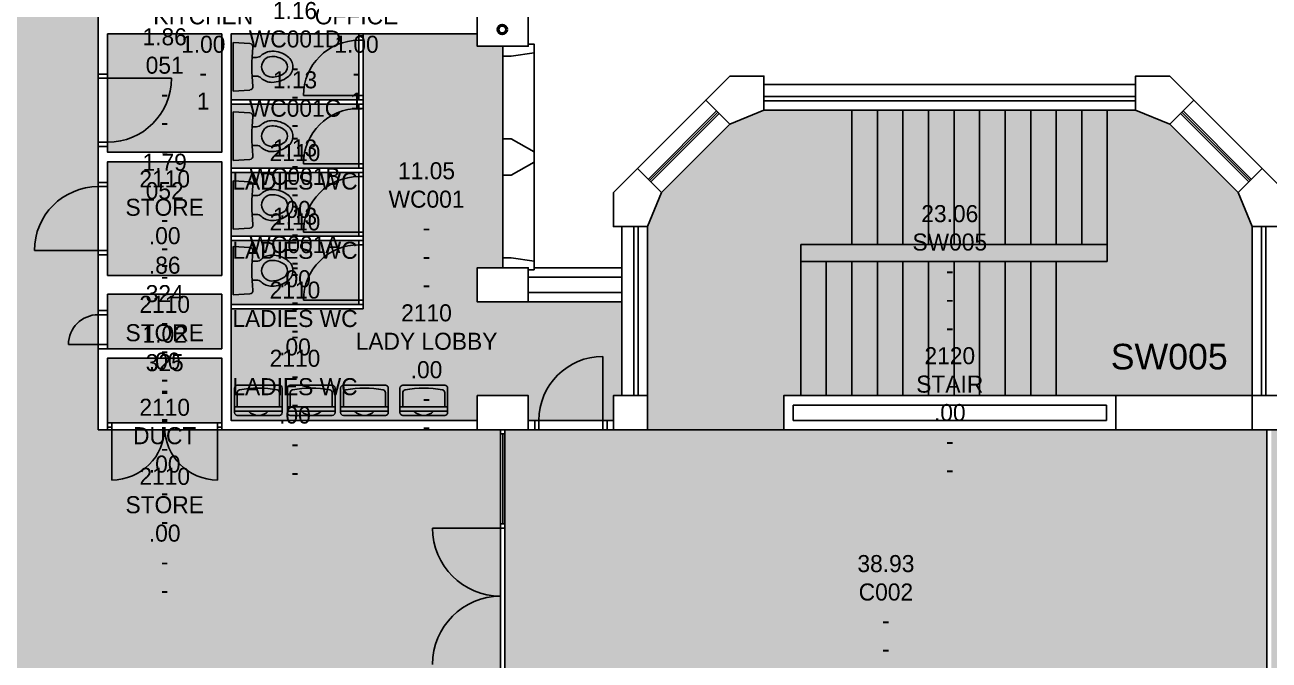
# Model space of a CAD drawing. Header units: millimetres. Extents: x -48614 to 110435, y -11020 to 74943.
# Drawn here: x -41140 to -26528, y 38378 to 45831 of the extents above; entities that cross this region are included whole.
import ezdxf

# ---------------------------------------------------------------- set-up
doc = ezdxf.new("R2010")
doc.units = ezdxf.units.MM
for name, color, linetype in [('BRICK_WALLS_P4', 1, 'Continuous'), ('COLUMNS_P5', 5, 'Continuous'), ('DR', 8, 'Continuous'), ('GROS$', 1, 'Continuous'), ('HL-TMP', 7, 'Continuous'), ('LIFTS AND STAIRS', 8, 'Continuous'), ('RM', 4, 'Continuous'), ('RM$', 5, 'Continuous'), ('RM$TXT', 5, 'Continuous'), ('SANITARY', 4, 'Continuous'), ('TEXT', 2, 'Continuous'), ('WA', 6, 'Continuous'), ('WA_EXT', 7, 'Continuous'), ('WN', 4, 'Continuous')]:
    doc.layers.add(name, color=color, linetype=linetype)
doc.styles.add('arial', font='arial.ttf')

msp = doc.modelspace()

# ---------------------------------------------------------------- hatches: boundary and pattern name
at = {"layer": 'HL-TMP', "true_color": 0x666666}
h = msp.add_hatch(color=251, dxfattribs=at)
h.paths.add_polyline_path([(-42888, 12736), (-47228, 12736), (-47228, 12581), (-47428, 12581), (-47428, 9981), (-42888, 9981)], flags=0)
h.paths.add_polyline_path([(-42888, 9266), (-42888, 9871), (-47228, 9871), (-47228, 9581), (-47428, 9581), (-47428, 6981), (-47228, 6981), (-47228, 6831), (-42888, 6831)], flags=0)
h.paths.add_polyline_path([(-5258, 3071), (-8418, 3071), (-8418, -2874), (-5258, -2874)], flags=0)
h.paths.add_polyline_path([(6362, 3071), (3202, 3071), (3202, -2859), (6362, -2859)], flags=0)
h.paths.add_polyline_path([(31772, 9581), (31747, 9581), (30172, 9581), (24672, 9581), (24672, 7598), (24838, 7198), (25639, 6397), (26039, 6231), (30405, 6231), (30805, 6397), (31607, 7198), (31772, 7598)], flags=0)
h.paths.add_polyline_path([(31772, 43464), (31607, 43864), (30805, 44665), (30405, 44831), (26039, 44831), (25639, 44665), (24838, 43864), (24672, 43464), (24672, 41481), (26272, 41481), (31772, 41481)], flags=0)
h.paths.add_polyline_path([(-26728, 43464), (-26893, 43864), (-27695, 44665), (-28095, 44831), (-32461, 44831), (-32861, 44665), (-33662, 43864), (-33828, 43464), (-33828, 41081), (-32228, 41081), (-32228, 41481), (-26728, 41481)], flags=0)
h.paths.add_polyline_path([(-26728, 9581), (-33828, 9581), (-33828, 7598), (-33662, 7198), (-32861, 6397), (-32461, 6231), (-28095, 6231), (-27695, 6397), (-26893, 7198), (-26728, 7598)], flags=0)
h.paths.add_polyline_path([(79131, 39384), (73720, 42522), (73018, 41311), (72967, 41224), (74182, 40520), (74682, 40230), (74682, 36332), (72967, 35337), (73720, 34040), (79131, 37177), (79774, 38281)], flags=0)
h.paths.add_polyline_path([(-3017, 35830), (-7028, 35146), (-7028, 32215), (-2628, 31465), (-2628, 32864), (-5578, 33367), (-5578, 33995), (-2785, 34471)], flags=0)
h.paths.add_polyline_path([(4972, 35146), (572, 35896), (572, 34498), (3522, 33995), (3522, 33367), (730, 32891), (962, 31532), (4972, 32215)], flags=0)
h.paths.add_polyline_path([(-21428, 30826), (-17703, 30826), (-17703, 30736), (-17675, 30736), (-17675, 27736), (-14934, 27736), (-14928, 27736), (-14928, 27581), (-14673, 27581), (-14673, 24981), (-14928, 24981), (-14928, 24581), (-14673, 24581), (-14673, 21981), (-14928, 21981), (-14928, 21581), (-14673, 21581), (-14673, 18981), (-14928, 18981), (-14928, 18581), (-14673, 18581), (-14673, 15981), (-14928, 15981), (-14928, 15581), (-14673, 15581), (-14673, 12981), (-14928, 12981), (-14928, 12803), (-19273, 12803), (-19273, 12826), (-21428, 12826)], flags=0)
h.paths.add_polyline_path([(12562, 46981), (12172, 46981), (12172, 47581), (12562, 47581), (12562, 49351), (8647, 49351), (8647, 41191), (12272, 41191), (12272, 41681), (12562, 41681)], flags=0)
h.paths.add_polyline_path([(322, 3071), (-2378, 3071), (-2378, 841), (-2378, -1759), (-2378, -3054), (322, -3054), (322, -359)], flags=0)
h.paths.add_polyline_path([(18437, 53689), (18437, 54756), (18437, 55796), (18322, 55796), (17237, 55796), (17237, 51839), (18437, 51839)], flags=0)
h.paths.add_polyline_path([(35012, 45726), (33772, 45726), (33772, 45581), (33473, 45581), (33473, 42981), (33772, 42981), (33772, 42581), (33527, 42581), (33527, 41481), (33772, 41481), (33772, 41191), (36562, 41191), (36562, 43301), (35012, 43301)], flags=0)
h.paths.add_polyline_path([(-35553, 41081), (-38828, 41081), (-40278, 41081), (-40278, 42031), (-40278, 43133), (-40278, 44404), (-40278, 47416), (-40278, 50416), (-40278, 53416), (-40278, 54836), (-40228, 54836), (-40228, 59416), (-40228, 63266), (-40228, 65226), (-42828, 65226), (-42828, 64931), (-42828, 62416), (-42828, 54836), (-42778, 54836), (-42778, 41451), (-42778, 41226), (-47428, 41226), (-47428, 39981), (-47228, 39981), (-47228, 36981), (-35553, 36981)], flags=0)
h.paths.add_polyline_path([(-26553, 41081), (-26728, 41081), (-32228, 41081), (-33828, 41081), (-34228, 41081), (-35503, 41081), (-35503, 36981), (-35228, 36981), (-35228, 36631), (-34228, 36631), (-34228, 36981), (-33828, 36981), (-33828, 36691), (-30578, 36691), (-30578, 36981), (-29978, 36981), (-29978, 36691), (-29366, 36691), (-26728, 36691), (-26728, 36981), (-26553, 36981)], flags=0)
h.paths.add_polyline_path([(24447, 41081), (24272, 41081), (23172, 41081), (18437, 41081), (18437, 41081), (17237, 41081), (10222, 41081), (1917, 41081), (-3973, 41081), (-6973, 41081), (-14728, 41081), (-14728, 46981), (-14828, 46981), (-14828, 47581), (-14728, 47581), (-14728, 52981), (-14828, 52981), (-14828, 53581), (-14728, 53581), (-14728, 57581), (-23328, 57581), (-23328, 56196), (-24428, 56196), (-24828, 56196), (-24828, 41081), (-25228, 41081), (-26328, 41081), (-26503, 41081), (-26503, 36981), (-24628, 36981), (-24628, 36883), (-16857, 36883), (-16857, 30826), (-16403, 30826), (-16403, 30736), (-17585, 30736), (-17585, 27916), (-17585, 27826), (-14928, 27826), (-14928, 27981), (-14328, 27981), (-14328, 30581), (-14928, 30581), (-14928, 30981), (-14328, 30981), (-14328, 33581), (-14928, 33581), (-14928, 33981), (-14328, 33981), (-14328, 36581), (-14928, 36581), (-14928, 36981), (-14728, 36981), (-14728, 37181), (-14328, 37181), (-14328, 36581), (-11728, 36581), (-11728, 37181), (-11328, 37181), (-11328, 36581), (-8728, 36581), (-8728, 37181), (-8328, 37181), (-8328, 36931), (-8150, 36931), (-8000, 36696), (-6057, 36696), (-5907, 36931), (-5728, 36931), (-5728, 37181), (-5328, 37181), (-5328, 36931), (-5150, 36931), (-5000, 36696), (-3057, 36696), (-2907, 36931), (-2728, 36931), (-2728, 37181), (-2328, 37181), (272, 37181), (672, 37181), (672, 36931), (852, 36931), (1002, 36696), (2945, 36696), (3095, 36931), (3272, 36931), (3272, 37181), (3672, 37181), (3672, 36931), (3852, 36931), (4002, 36696), (5945, 36696), (6095, 36931), (6272, 36931), (6272, 37181), (12272, 37181), (12672, 37181), (12672, 36981), (12872, 36981), (12872, 33836), (15532, 33836), (16377, 33836), (16377, 36981), (24447, 36981)], flags=0)
h.paths.add_polyline_path([(18437, 51557), (18437, 51749), (17237, 51749), (17237, 51731), (16637, 51731), (16637, 48231), (17237, 48231), (17237, 43683), (17237, 43683), (17237, 41081), (18437, 41081), (18437, 41680), (18437, 47456)], flags=0)
h.paths.add_polyline_path([(45417, 39581), (45172, 39581), (45172, 39726), (40672, 39726), (40672, 41081), (38172, 41081), (38062, 41081), (33772, 41081), (33172, 41081), (31772, 41081), (30172, 41081), (26272, 41081), (24497, 41081), (24497, 36981), (24672, 36981), (24672, 36691), (27922, 36691), (27922, 36981), (28522, 36981), (28522, 36691), (30734, 36691), (31772, 36691), (31772, 36981), (32172, 36981), (32172, 36836), (33172, 36836), (33172, 36981), (38172, 36981), (43472, 36981), (45172, 36981), (45172, 37431), (45417, 37431)], flags=0)
h.paths.add_polyline_path([(40672, 62416), (40672, 65226), (40225, 65226), (38172, 65226), (38172, 63616), (38172, 60616), (38172, 57616), (38172, 54616), (38172, 45254), (38172, 43983), (38172, 42481), (38172, 41191), (40672, 41191), (40672, 41416), (40672, 44416), (40672, 47416), (40672, 50416), (40672, 56416), (40672, 59416)], flags=0)
h.paths.add_polyline_path([(57087, 42327), (57087, 42377), (55725, 42377), (55725, 42327), (55725, 40877), (57087, 40877)], flags=0)
h.paths.add_polyline_path([(57087, 35685), (55725, 35685), (55725, 35635), (55725, 34185), (57087, 34185)], flags=0)
h.paths.add_polyline_path([(40672, 11416), (40672, 29416), (40672, 32446), (40672, 36871), (38172, 36871), (38172, 36346), (38172, 33646), (38172, 27616), (38172, 21616), (38172, 18616), (38172, 15616), (38172, 12581), (32172, 12581), (32037, 12581), (32037, 12509), (32037, 10061), (32037, 9981), (32172, 9981), (38172, 9981), (38172, 6188), (38172, 836), (38997, 836), (40672, 836)], flags=0)
h.paths.add_polyline_path([(22772, 9931), (21852, 9931), (21852, 9561), (21672, 9561), (21672, 9381), (21492, 9381), (21492, 8561), (22772, 8561)], flags=0)
h.paths.add_polyline_path([(17102, 4031), (16122, 4031), (16122, 3196), (17102, 3196)], flags=0)
h.paths.add_polyline_path([(-26553, 12581), (-26728, 12581), (-26728, 12581), (-26728, 12581), (-28493, 12581), (-29110, 13198), (-30245, 13198), (-30245, 13198), (-31445, 13198), (-32063, 12581), (-32836, 12581), (-33698, 12581), (-35503, 12581), (-35503, 9981), (-35178, 9981), (-35178, 9981), (-33828, 9981), (-26553, 9981)], flags=0)
h.paths.add_polyline_path([(-34048, 15698), (-35228, 15698), (-35228, 15581), (-35303, 15581), (-35303, 14166), (-35303, 12981), (-34048, 12981)], flags=0)
h.paths.add_polyline_path([(-40168, 29107), (-40168, 31306), (-42798, 31306), (-42798, 28747), (-42798, 25881), (-42798, 23396), (-42798, 21710), (-42798, 18889), (-42288, 18889), (-42288, 16231), (-42288, 12794), (-40168, 12794), (-40168, 12826), (-40168, 15891), (-38714, 15891), (-38714, 16791), (-38935, 16791), (-40168, 16791), (-40168, 20788)], flags=0)
h.paths.add_polyline_path([(4694, -4072), (3582, -4072), (3582, -5174), (4693, -5174)], flags=0)
h.paths.add_polyline_path([(31852, 12581), (31747, 12581), (31747, 12756), (30117, 12756), (30117, 12581), (30007, 12581), (29626, 12984), (29314, 13315), (29232, 13401), (27332, 13401), (27212, 13401), (26819, 12984), (26437, 12581), (26327, 12581), (26327, 12756), (24697, 12756), (24697, 12581), (24537, 12581), (24537, 9981), (24697, 9981), (30172, 9981), (30172, 9581), (31747, 9581), (31747, 9981), (31852, 9981)], flags=0)
h.paths.add_polyline_path([(42572, 73381), (42372, 73381), (42372, 74331), (38172, 74331), (38172, 65336), (40225, 65336), (40772, 65336), (40772, 65631), (41172, 65631), (41172, 65331), (42322, 65331), (42322, 66281), (42522, 66281), (42522, 67281), (42372, 67281), (42372, 67881), (42522, 67881), (42522, 71781), (42372, 71781), (42372, 72037), (39851, 72037), (39851, 70504), (40788, 70504), (40788, 70474), (40788, 67281), (39826, 67281), (39826, 71615), (39827, 72062), (42372, 72062), (42372, 72381), (42572, 72381)], flags=0)
h.paths.add_polyline_path([(22572, 26446), (21487, 26446), (21487, 25512), (21487, 25476), (22572, 25476)], flags=0)
h.paths.add_polyline_path([(-37518, 16791), (-38624, 16791), (-38624, 15891), (-37518, 15891)], flags=0)
h.paths.add_polyline_path([(-2583, -3094), (-5038, -3094), (-5038, -4759), (-5038, -5209), (-4188, -5209), (-2583, -5209)], flags=0)
h.paths.add_polyline_path([(-25128, 18581), (-25228, 18581), (-25228, 18698), (-26508, 18698), (-26508, 17679), (-26466, 17637), (-26466, 17285), (-26508, 17285), (-26508, 15863), (-25868, 15863), (-25228, 15863), (-25228, 15981), (-25128, 15981)], flags=0)
at = {"layer": 'HL-TMP', "true_color": 0x99cea6}
h = msp.add_hatch(color=253, dxfattribs=at)
h.paths.add_polyline_path([(-14638, -799), (-15958, -799), (-15958, -1929), (-15098, -1929), (-14638, -1929)], flags=0)
h.paths.add_polyline_path([(-11643, -34), (-12528, -34), (-12528, 51), (-13028, 51), (-13028, -1629), (-11643, -1629)], flags=0)
h.paths.add_polyline_path([(-11643, -1849), (-12918, -1849), (-12918, -2874), (-11643, -2874)], flags=0)
h.paths.add_polyline_path([(-30333, 16086), (-31938, 16086), (-31938, 15396), (-30333, 15396)], flags=0)
h.paths.add_polyline_path([(-38828, 41921), (-40168, 41921), (-40168, 41161), (-38828, 41161)], flags=0)
h.paths.add_polyline_path([(-38828, 45726), (-40168, 45726), (-40168, 44404), (-40168, 44336), (-38828, 44336)], flags=0)
h.paths.add_polyline_path([(-38828, 44226), (-40168, 44226), (-40168, 43133), (-40168, 42891), (-38828, 42891)], flags=0)
h.paths.add_polyline_path([(-8638, 60861), (-11418, 60861), (-11418, 57981), (-11328, 57981), (-11328, 57891), (-8728, 57891), (-8728, 57981), (-8328, 57981), (-8328, 57891), (-5728, 57891), (-5728, 57981), (-5638, 57981), (-5638, 60861), (-8418, 60861), (-8418, 59336), (-8638, 59336)], flags=0)
h.paths.add_polyline_path([(9327, -2439), (6582, -2439), (6582, -2994), (9327, -2994)], flags=0)
h.paths.add_polyline_path([(12362, -2439), (9587, -2439), (9587, -2994), (12362, -2994)], flags=0)
h.paths.add_polyline_path([(38062, 43983), (38062, 44226), (36672, 44226), (36672, 42891), (38062, 42891)], flags=0)
h.paths.add_polyline_path([(38062, 42481), (38062, 42671), (36672, 42671), (36672, 42031), (38062, 42031)], flags=0)
h.paths.add_polyline_path([(38062, 41921), (36672, 41921), (36672, 41191), (38062, 41191)], flags=0)
at = {"layer": 'HL-TMP'}
h = msp.add_hatch(color=7, dxfattribs=at)
h.paths.add_polyline_path([(-42888, 33888), (-47228, 33888), (-47228, 33581), (-47428, 33581), (-47428, 30981), (-47228, 30981), (-47228, 30581), (-47428, 30581), (-47428, 27981), (-47228, 27981), (-47228, 27756), (-42888, 27756), (-42888, 28747)], flags=0)
h.paths.add_polyline_path([(38062, 57616), (35807, 57616), (35807, 59226), (33572, 59226), (33572, 57981), (33772, 57981), (33772, 57581), (33572, 57581), (33572, 54981), (33772, 54981), (33772, 54836), (38062, 54836)], flags=0)
h.paths.add_polyline_path([(-30333, 18671), (-31969, 18671), (-31969, 17879), (-30333, 17879)], flags=0)
h.paths.add_polyline_path([(-30333, 17830), (-31969, 17830), (-31969, 17038), (-30333, 17038)], flags=0)
h.paths.add_polyline_path([(-30333, 16988), (-31969, 16988), (-31969, 16196), (-30333, 16196)], flags=0)
h.paths.add_polyline_path([(36562, 44101), (35062, 44101), (35062, 43351), (36562, 43351)], flags=0)
h.paths.add_polyline_path([(36562, 44901), (35062, 44901), (35062, 44151), (36562, 44151)], flags=0)
h.paths.add_polyline_path([(36562, 45726), (35062, 45726), (35062, 44951), (36562, 44951)], flags=0)
h.paths.add_polyline_path([(-33828, 12801), (-33828, 15286), (-33015, 15286), (-33015, 15396), (-33828, 15396), (-33829, 17285), (-33653, 17698), (-32852, 18500), (-32439, 18671), (-32048, 18671), (-32048, 15396), (-33015, 15396), (-33015, 15308), (-32138, 15308), (-32138, 15286), (-31902, 15286), (-31902, 13336), (-32173, 13066), (-32173, 12823), (-32173, 12801), (-33746, 12801)], flags=0)
h.paths.add_polyline_path([(-28587, 16144), (-30223, 16146), (-30223, 15396), (-28587, 15396)], flags=0)
h.paths.add_polyline_path([(-28587, 16988), (-30223, 16988), (-30223, 16196), (-28587, 16196)], flags=0)
h.paths.add_polyline_path([(-28587, 17830), (-30223, 17829), (-30223, 17038), (-28587, 17038)], flags=0)
h.paths.add_polyline_path([(-28587, 18671), (-30223, 18671), (-30223, 17879), (-28587, 17879)], flags=0)
h.paths.add_polyline_path([(-37218, 43301), (-38718, 43301), (-38718, 42551), (-37218, 42551)], flags=0)
h.paths.add_polyline_path([(-37218, 44101), (-38718, 44101), (-38718, 43351), (-37218, 43351)], flags=0)
h.paths.add_polyline_path([(-37218, 44901), (-38718, 44901), (-38718, 44151), (-37218, 44151)], flags=0)
h.paths.add_polyline_path([(-37218, 45726), (-38718, 45726), (-38718, 44951), (-37218, 44951)], flags=0)
h.paths.add_polyline_path([(-28508, 18671), (-28117, 18671), (-27700, 18503), (-26902, 17698), (-26727, 17285), (-26728, 17285), (-26728, 15396), (-27735, 15396), (-27735, 15286), (-26728, 15286), (-26728, 12801), (-28383, 12801), (-28383, 13066), (-28653, 13336), (-29132, 13816), (-29338, 13816), (-29338, 15286), (-27735, 15286), (-27735, 15396), (-28508, 15396)], flags=0)
h.paths.add_polyline_path([(-35528, 45581), (-35828, 45581), (-35828, 45726), (-37168, 45726), (-37168, 42551), (-37168, 42501), (-38718, 42501), (-38718, 41191), (-35828, 41191), (-35828, 41481), (-35228, 41481), (-35228, 41191), (-34228, 41191), (-34228, 41481), (-34128, 41481), (-34128, 42581), (-35828, 42581), (-35828, 42981), (-35528, 42981)], flags=0)
at = {"layer": 'HL-TMP', "true_color": 0x99cd66}
h = msp.add_hatch(color=73, dxfattribs=at)
h.paths.add_polyline_path([(-34090, 17637), (-34048, 17679), (-34048, 18698), (-35228, 18698), (-35228, 18581), (-35303, 18581), (-35303, 17396), (-35303, 15981), (-35228, 15981), (-35228, 15863), (-34048, 15863), (-34048, 17285), (-34090, 17285)], flags=0)
h.paths.add_polyline_path([(-38828, 42671), (-40168, 42671), (-40168, 42031), (-38828, 42031)], flags=0)
h.paths.add_polyline_path([(15252, 2956), (14542, 2956), (14542, 2276), (14542, 2096), (15252, 2096)], flags=0)

# ---------------------------------------------------------------- linework, layer by layer
at = {"layer": 'BRICK_WALLS_P4', "linetype": 'Continuous'}
for p, q in [((-40278, 45254), (-40278, 47416)), ((-35828, 45726), (-35828, 45836)), ((-40168, 45254), (-40168, 45726)), ((-38828, 45726), (-40168, 45726)), ((-38828, 44336), (-38828, 45726)), ((-38718, 41191), (-38718, 45726)), ((-35828, 45726), (-38718, 45726)), ((-40278, 45254), (-40168, 45254)), ((-32461, 45131), (-28095, 45131)), ((-32461, 44991), (-32461, 45131)), ((-28095, 44991), (-28095, 45131)), ((-32461, 44991), (-28095, 44991)), ((-28095, 44941), (-32461, 44941)), ((-32461, 44831), (-32461, 44941)), ((-28095, 44831), (-28095, 44941)), ((-28095, 44831), (-32461, 44831)), ((-40278, 43983), (-40278, 44404)), ((-40278, 44404), (-40168, 44404)), ((-40168, 44336), (-40168, 44404)), ((-38828, 44336), (-40168, 44336)), ((-38828, 44226), (-40168, 44226)), ((-40168, 43983), (-40168, 44226)), ((-38828, 42891), (-38828, 44226)), ((-40278, 43983), (-40168, 43983)), ((-34128, 41481), (-34128, 43464)), ((-34128, 43464), (-33988, 43464)), ((-33988, 41481), (-33988, 43464)), ((-33938, 41481), (-33938, 43464)), ((-33828, 43464), (-33938, 43464)), ((-33828, 41481), (-33828, 43464)), ((-26728, 41481), (-26728, 43464)), ((-26728, 43464), (-26618, 43464)), ((-26618, 41481), (-26618, 43464)), ((-26568, 41481), (-26568, 43464)), ((-26568, 43464), (-26428, 43464)), ((-40278, 42481), (-40278, 43133)), ((-40278, 43133), (-40168, 43133)), ((-40168, 42891), (-40168, 43133)), ((-35158, 42981), (-34128, 42981)), ((-34128, 42871), (-34128, 42981)), ((-38828, 42891), (-40168, 42891)), ((-35228, 42957), (-35228, 42871)), ((-35228, 42871), (-34128, 42871)), ((-38828, 42671), (-40168, 42671)), ((-40168, 42481), (-40168, 42671)), ((-38828, 42671), (-38828, 42031)), ((-35228, 42691), (-34128, 42691)), ((-35228, 42581), (-35228, 42691)), ((-34128, 42581), (-34128, 42691)), ((-35228, 42581), (-34128, 42581)), ((-40278, 42481), (-40168, 42481)), ((-38828, 42031), (-40278, 42031)), ((-40278, 41081), (-40278, 42031)), ((-40168, 41081), (-40168, 41921)), ((-38828, 41921), (-40168, 41921)), ((-38828, 41921), (-38828, 41081)), ((-34128, 41481), (-33988, 41481)), ((-33828, 41481), (-33938, 41481)), ((-32228, 41481), (-28328, 41481)), ((-32228, 41481), (-32228, 41081)), ((-32118, 41371), (-28438, 41371)), ((-32118, 41371), (-32118, 41191)), ((-28438, 41371), (-28438, 41191)), ((-28328, 41481), (-28328, 41081)), ((-26728, 41481), (-26618, 41481)), ((-26568, 41481), (-26428, 41481)), ((-40168, 41081), (-40278, 41081)), ((-35828, 41081), (-38828, 41081)), ((-35828, 41191), (-38718, 41191)), ((-35228, 41081), (-35228, 41191)), ((-35228, 41191), (-35153, 41191)), ((-35228, 41081), (-35153, 41081)), ((-35153, 41191), (-35153, 41081)), ((-34303, 41081), (-34303, 41191)), ((-34303, 41191), (-34228, 41191)), ((-34228, 41081), (-34303, 41081)), ((-34289, 41081), (-34278, 41081)), ((-34228, 41191), (-34228, 41081)), ((-32228, 41081), (-28328, 41081)), ((-32118, 41191), (-28438, 41191))]:
    msp.add_line(p, q, dxfattribs=at)
at = {"layer": 'COLUMNS_P5', "linetype": 'Continuous', "lineweight": -3}
for points in [[(-35828, 45581), (-35828, 45981), (-35228, 45981), (-35228, 45581)], [(-32461, 45231), (-32461, 44831), (-32861, 44665), (-33143, 44948), (-32861, 45231)], [(-28095, 45231), (-28095, 44831), (-27695, 44665), (-27412, 44948), (-27695, 45231)], [(-33828, 43464), (-33662, 43864), (-33945, 44147), (-34228, 43864), (-34228, 43464)], [(-26611, 44147), (-26893, 43864), (-26728, 43464), (-26328, 43464), (-26328, 43864)], [(-35828, 42981), (-35228, 42981), (-35228, 42581), (-35828, 42581)], [(-35828, 41481), (-35228, 41481), (-35228, 41081), (-35828, 41081)], [(-34228, 41081), (-33828, 41081), (-33828, 41481), (-34228, 41481)], [(-26728, 41081), (-26328, 41081), (-26328, 41481), (-26728, 41481)]]:
    msp.add_lwpolyline(points, close=True, dxfattribs=at)
at = {"layer": 'COLUMNS_P5', "linetype": 'Continuous', "lineweight": 50}
msp.add_circle((-35533, 45776), 50, dxfattribs=at)
at = {"layer": 'DR', "linetype": 'Continuous'}
for p, q in [((-37168, 45701), (-37218, 45701)), ((-37218, 45701), (-37218, 45651)), ((-37218, 45651), (-37168, 45651)), ((-37168, 45651), (-37168, 45701)), ((-40278, 45204), (-40278, 45254)), ((-40278, 45254), (-40168, 45254)), ((-40168, 45204), (-40278, 45204)), ((-40168, 45254), (-40168, 45204)), ((-40168, 45204), (-39418, 45204)), ((-37218, 45001), (-37868, 45001)), ((-37218, 45001), (-37218, 44951)), ((-37168, 45001), (-37218, 45001)), ((-37218, 44951), (-37168, 44951)), ((-37218, 44901), (-37218, 44851)), ((-37168, 44901), (-37218, 44901)), ((-37168, 44951), (-37168, 45001)), ((-37168, 44851), (-37168, 44901)), ((-37218, 44851), (-37168, 44851)), ((-40278, 44404), (-40278, 44454)), ((-40278, 44454), (-40168, 44454)), ((-40168, 44454), (-40168, 44404)), ((-40168, 44404), (-40278, 44404)), ((-37218, 44201), (-37868, 44201)), ((-37168, 44201), (-37218, 44201)), ((-37218, 44201), (-37218, 44151)), ((-37218, 44151), (-37168, 44151)), ((-37168, 44151), (-37168, 44201)), ((-40278, 43933), (-40278, 43983)), ((-40278, 43983), (-40168, 43983)), ((-40168, 43983), (-40168, 43933)), ((-37168, 44101), (-37218, 44101)), ((-37218, 44101), (-37218, 44051)), ((-37218, 44051), (-37168, 44051)), ((-37168, 44051), (-37168, 44101)), ((-40168, 43933), (-40278, 43933)), ((-37218, 43401), (-37868, 43401)), ((-37218, 43401), (-37218, 43351)), ((-37168, 43401), (-37218, 43401)), ((-37168, 43351), (-37168, 43401)), ((-37218, 43351), (-37168, 43351)), ((-37168, 43301), (-37218, 43301)), ((-37218, 43301), (-37218, 43251)), ((-37168, 43251), (-37168, 43301)), ((-40278, 43183), (-41028, 43183)), ((-40278, 43183), (-40168, 43183)), ((-40278, 43133), (-40278, 43183)), ((-40168, 43133), (-40278, 43133)), ((-40168, 43183), (-40168, 43133)), ((-37218, 43251), (-37168, 43251)), ((-37218, 42601), (-37868, 42601)), ((-37218, 42601), (-37218, 42551)), ((-37168, 42601), (-37218, 42601)), ((-37218, 42551), (-37168, 42551)), ((-37168, 42551), (-37168, 42601)), ((-40278, 42481), (-40278, 42431)), ((-40168, 42481), (-40278, 42481)), ((-40278, 42431), (-40168, 42431)), ((-40168, 42431), (-40168, 42481)), ((-40278, 42081), (-40628, 42081)), ((-40278, 42081), (-40278, 42031)), ((-40168, 42081), (-40278, 42081)), ((-40278, 42031), (-40168, 42031)), ((-40168, 42031), (-40168, 42081)), ((-34353, 41191), (-34353, 41941)), ((-40118, 41161), (-40168, 41161)), ((-40168, 41161), (-40168, 41111)), ((-40168, 41111), (-40118, 41111)), ((-40118, 41111), (-40118, 41161)), ((-38878, 41111), (-38878, 41161)), ((-38878, 41161), (-38828, 41161)), ((-38828, 41111), (-38878, 41111)), ((-38828, 41161), (-38828, 41111)), ((-35553, 41081), (-35553, 41031)), ((-35503, 41081), (-35553, 41081)), ((-35503, 41031), (-35503, 41081)), ((-35153, 41191), (-35153, 41081)), ((-35103, 41191), (-35153, 41191)), ((-35153, 41081), (-35103, 41081)), ((-35103, 41081), (-35103, 41191)), ((-34353, 41191), (-34353, 41081)), ((-34303, 41191), (-34353, 41191)), ((-34353, 41081), (-34303, 41081)), ((-34303, 41081), (-34303, 41191)), ((-35553, 41031), (-35503, 41031)), ((-36353, 39928), (-35553, 39928)), ((-35553, 39978), (-35553, 39928)), ((-35503, 39978), (-35553, 39978)), ((-35553, 39928), (-35503, 39928)), ((-35503, 39928), (-35503, 39978))]:
    msp.add_line(p, q, dxfattribs=at)
at = {"layer": 'DR'}
for p, q in [((-40118, 41111), (-40118, 40491)), ((-38878, 41111), (-38878, 40491))]:
    msp.add_line(p, q, dxfattribs=at)
at = {"layer": 'DR', "linetype": 'Continuous'}
for centre, radius, start, end in [((-37218, 45001), 650, 90, 180), ((-40168, 45204), 750, 270, 0), ((-37218, 44201), 650, 90, 180), ((-37218, 43401), 650, 90, 180), ((-40278, 43183), 750, 90, 180), ((-37218, 42601), 650, 90, 180), ((-40278, 42081), 350, 90, 180), ((-34353, 41191), 750, 90, 180), ((-35553, 39928), 800, 180, 270), ((-35553, 38328), 800, 90, 180)]:
    msp.add_arc(centre, radius, start, end, dxfattribs=at)
at = {"layer": 'DR'}
for centre, start, end in [((-40118, 41111), 270, 0), ((-38878, 41111), 180, 270)]:
    msp.add_arc(centre, 620, start, end, dxfattribs=at)
at = {"layer": 'GROS$'}
for points in [[(-40278, 48266), (-40278, 45254), (-40168, 45254), (-40168, 45726), (-38828, 45726), (-38828, 44336), (-40168, 44336), (-40168, 45254), (-40278, 45254), (-40278, 43983), (-40168, 43983), (-40168, 44226), (-38828, 44226), (-38828, 42891), (-40168, 42891), (-40168, 43983), (-40278, 43983), (-40278, 42481), (-40168, 42481), (-40168, 42671), (-38828, 42671), (-38828, 42031), (-40168, 42031), (-40168, 42481), (-40278, 42481), (-40278, 41081), (-40168, 41081), (-40168, 41921), (-38828, 41921), (-38828, 41161), (-40168, 41161), (-40168, 41081), (-35828, 41081), (-35228, 41081), (-35153, 41081), (-35153, 41191), (-35228, 41191), (-35228, 41481), (-35828, 41481), (-35828, 41191), (-38718, 41191), (-38718, 42501), (-37168, 42501), (-37168, 42551), (-38718, 42551), (-38718, 43301), (-37218, 43301), (-37218, 42551), (-37168, 42551), (-37168, 43401), (-37218, 43401), (-37218, 43351), (-38718, 43351), (-38718, 44101), (-37218, 44101), (-37218, 43401), (-37168, 43401), (-37168, 44201), (-37218, 44201), (-37218, 44151), (-38718, 44151), (-38718, 44901), (-37218, 44901), (-37218, 44201), (-37168, 44201), (-37168, 45001), (-37218, 45001), (-37218, 44951), (-38718, 44951), (-38718, 45726), (-37218, 45726), (-37218, 45001), (-37168, 45001), (-37168, 45726), (-35828, 45726), (-35828, 45581), (-35528, 45581), (-35528, 42981), (-35828, 42981), (-35828, 42581), (-34128, 42581), (-34128, 41481), (-34228, 41481), (-34228, 41191), (-35153, 41191), (-35153, 41081), (-33828, 41081), (-33828, 43464), (-33662, 43864), (-32861, 44665), (-32461, 44831), (-28095, 44831), (-27695, 44665), (-26893, 43864), (-26728, 43464), (-26728, 41481), (-32228, 41481), (-32228, 41081), (-28328, 41081), (-28328, 41481), (-26728, 41481), (-26728, 41081), (-26553, 41081), (-26553, 36981)], [(-35503, 36981), (-35503, 41081), (-35528, 41081), (-35553, 41081), (-35553, 36981)]]:
    msp.add_lwpolyline(points, dxfattribs=at)
at = {"layer": 'GROS$', "linetype": 'Continuous', "flags": 128}
msp.add_lwpolyline([(-35228, 45981), (-35228, 45604), (-35158, 45604), (-35158, 42981), (-34128, 42981), (-34128, 43464), (-34228, 43464), (-34228, 43864), (-32861, 45231), (-32461, 45231), (-32461, 45131), (-28095, 45131), (-28095, 45231), (-27695, 45231), (-26328, 43864)], dxfattribs=at)
at = {"layer": 'LIFTS AND STAIRS', "linetype": 'Continuous'}
for p, q in [((-31428, 43256), (-31428, 44831)), ((-31428, 44831), (-28428, 44831)), ((-31128, 43256), (-31128, 44831)), ((-30828, 43256), (-30828, 44831)), ((-30528, 43256), (-30528, 44831)), ((-30228, 43256), (-30228, 44831)), ((-29928, 43256), (-29928, 44831)), ((-29628, 43256), (-29628, 44831)), ((-29328, 43256), (-29328, 44831)), ((-29028, 44831), (-29028, 43256)), ((-28728, 44831), (-28728, 43256)), ((-28428, 43256), (-28428, 44831)), ((-32028, 43056), (-32028, 43256)), ((-32028, 43256), (-28428, 43256)), ((-28428, 43056), (-28428, 43256)), ((-32028, 43056), (-29028, 43056)), ((-32028, 41481), (-32028, 43056)), ((-31728, 41481), (-31728, 43056)), ((-31428, 41481), (-31428, 43056)), ((-31128, 41481), (-31128, 43056)), ((-30828, 41481), (-30828, 43056)), ((-30528, 41481), (-30528, 43056)), ((-30228, 41481), (-30228, 43056)), ((-29928, 41481), (-29928, 43056)), ((-29628, 41481), (-29628, 43056)), ((-29328, 41481), (-29328, 43056)), ((-29028, 43056), (-28428, 43056)), ((-29028, 43056), (-29028, 41481)), ((-29028, 41481), (-32028, 41481))]:
    msp.add_line(p, q, dxfattribs=at)
at = {"layer": 'RM'}
msp.add_line((-32228, 41081), (-33828, 41081), dxfattribs=at)
at = {"layer": 'RM$'}
msp.add_lwpolyline([(-35553, 36981), (-35553, 41081), (-38828, 41081), (-40278, 41081), (-40278, 42031), (-40278, 43133), (-40278, 44404), (-40278, 47416), (-40278, 50416), (-40278, 53416), (-40278, 54836), (-40228, 54836), (-40228, 59416)], dxfattribs=at)
for points in [[(-38828, 45726), (-40168, 45726), (-40168, 44404), (-40168, 44336), (-38828, 44336)], [(-35528, 45581), (-35828, 45581), (-35828, 45726), (-37168, 45726), (-37168, 42551), (-37168, 42501), (-38718, 42501), (-38718, 41191), (-35828, 41191), (-35828, 41481), (-35228, 41481), (-35228, 41191), (-34228, 41191), (-34228, 41481), (-34128, 41481), (-34128, 42581), (-35828, 42581), (-35828, 42981), (-35528, 42981)], [(-37218, 45726), (-38718, 45726), (-38718, 44951), (-37218, 44951)], [(-37218, 44901), (-38718, 44901), (-38718, 44151), (-37218, 44151)], [(-26728, 43464), (-26893, 43864), (-27695, 44665), (-28095, 44831), (-32461, 44831), (-32861, 44665), (-33662, 43864), (-33828, 43464), (-33828, 41081), (-32228, 41081), (-32228, 41481), (-26728, 41481)], [(-38828, 44226), (-40168, 44226), (-40168, 43133), (-40168, 42891), (-38828, 42891)], [(-37218, 44101), (-38718, 44101), (-38718, 43351), (-37218, 43351)], [(-37218, 43301), (-38718, 43301), (-38718, 42551), (-37218, 42551)], [(-38828, 42671), (-40168, 42671), (-40168, 42031), (-38828, 42031)], [(-38828, 41921), (-40168, 41921), (-40168, 41161), (-38828, 41161)], [(-26553, 41081), (-26728, 41081), (-32228, 41081), (-33828, 41081), (-34228, 41081), (-35503, 41081), (-35503, 36981), (-35228, 36981), (-35228, 36631), (-34228, 36631), (-34228, 36981), (-33828, 36981), (-33828, 36691), (-30578, 36691), (-30578, 36981), (-29978, 36981), (-29978, 36691), (-29366, 36691), (-26728, 36691), (-26728, 36981), (-26553, 36981)]]:
    msp.add_lwpolyline(points, close=True, dxfattribs=at)
at = {"layer": 'SANITARY', "linetype": 'Continuous'}
for p, q in [((-38693, 45624), (-38500, 45612)), ((-38693, 45054), (-38693, 45624)), ((-38471, 45449), (-38420, 45449)), ((-38471, 45229), (-38420, 45229)), ((-38500, 45067), (-38693, 45054)), ((-38693, 44811), (-38500, 44799)), ((-38693, 44241), (-38693, 44811)), ((-38471, 44636), (-38420, 44636)), ((-38471, 44416), (-38420, 44416)), ((-38500, 44253), (-38693, 44241)), ((-38693, 44003), (-38500, 43990)), ((-38693, 43433), (-38693, 44003)), ((-38471, 43828), (-38420, 43828)), ((-38471, 43608), (-38420, 43608)), ((-38500, 43445), (-38693, 43433)), ((-38693, 43232), (-38500, 43220)), ((-38693, 42662), (-38693, 43232)), ((-38471, 43057), (-38420, 43057)), ((-38471, 42837), (-38420, 42837)), ((-38500, 42675), (-38693, 42662)), ((-38678, 41282), (-38678, 41570)), ((-38645, 41603), (-38151, 41603)), ((-38645, 41348), (-38645, 41516)), ((-38151, 41516), (-38151, 41348)), ((-38118, 41570), (-38118, 41282)), ((-38057, 41282), (-38057, 41570)), ((-38024, 41603), (-37530, 41603)), ((-38024, 41348), (-38024, 41516)), ((-37530, 41516), (-37530, 41348)), ((-37497, 41570), (-37497, 41282)), ((-37432, 41282), (-37432, 41570)), ((-37399, 41603), (-36905, 41603)), ((-37399, 41348), (-37399, 41516)), ((-36905, 41516), (-36905, 41348)), ((-36872, 41570), (-36872, 41282)), ((-36735, 41282), (-36735, 41570)), ((-36702, 41603), (-36208, 41603)), ((-36702, 41348), (-36702, 41516)), ((-36208, 41516), (-36208, 41348)), ((-36175, 41570), (-36175, 41282)), ((-38118, 41348), (-38678, 41348)), ((-38678, 41299), (-38118, 41299)), ((-38151, 41249), (-38645, 41249)), ((-37497, 41348), (-38057, 41348)), ((-38057, 41299), (-37497, 41299)), ((-37530, 41249), (-38024, 41249)), ((-36872, 41348), (-37432, 41348)), ((-37432, 41299), (-36872, 41299)), ((-36905, 41249), (-37399, 41249)), ((-36175, 41348), (-36735, 41348)), ((-36735, 41299), (-36175, 41299)), ((-36208, 41249), (-36702, 41249))]:
    msp.add_line(p, q, dxfattribs=at)
for centre, radius, start, end in [((-38502, 45572), 40, 354.6109, 86.3464), ((-36036, 45339), 2438, 174.6099, 185.3903), ((-38420, 45529), 80, 270, 313.6274), ((-38239, 45339), 182, 90, 133.6308), ((-38239, 45339), 121, 90, 270), ((-38239, 45213), 309, 53.3731, 90), ((-38239, 45203), 258, 56.6699, 90), ((-38144, 45339), 151, 0, 53.373), ((-38149, 45339), 94.1, 0, 56.6687), ((-38149, 45339), 94.1, 303.3288, 0), ((-38144, 45339), 151, 306.6253, 0), ((-38420, 45149), 80, 46.3726, 90), ((-38239, 45339), 182, 226.3708, 270), ((-38239, 45476), 258, 270, 303.3301), ((-38239, 45466), 309, 270, 306.6261), ((-38502, 45107), 40, 273.6536, 5.3891), ((-38502, 44759), 40, 354.6109, 86.3464), ((-36036, 44526), 2438, 174.6099, 185.3901), ((-38420, 44716), 80, 270, 313.6274), ((-38239, 44526), 182, 90, 133.6308), ((-38239, 44526), 121, 90, 270), ((-38239, 44399), 309, 53.3731, 90), ((-38239, 44389), 258, 56.6699, 90), ((-38149, 44526), 94.1, 0, 56.6712), ((-38144, 44526), 151, 0, 53.373), ((-38239, 44663), 258, 270, 303.3301), ((-38149, 44526), 94.1, 303.3288, 0), ((-38144, 44526), 151, 306.627, 0), ((-38502, 44293), 40, 273.6529, 5.3891), ((-38420, 44336), 80, 46.369, 90), ((-38239, 44526), 182, 226.3708, 270), ((-38239, 44653), 309, 270, 306.6269), ((-38502, 43950), 40, 354.6109, 86.3464), ((-36036, 43718), 2438, 174.6099, 185.3903), ((-38420, 43908), 80, 270, 313.6274), ((-38239, 43718), 182, 90, 133.6308), ((-38239, 43718), 121, 90, 270), ((-38239, 43591), 309, 53.3739, 90), ((-38239, 43581), 258, 56.6707, 90), ((-38144, 43718), 151, 0, 53.373), ((-38149, 43718), 94.1, 0, 56.6712), ((-38149, 43718), 94.1, 303.3288, 0), ((-38144, 43718), 151, 306.6253, 0), ((-38420, 43528), 80, 46.3726, 90), ((-38239, 43718), 182, 226.3708, 270), ((-38239, 43854), 258, 270, 303.3301), ((-38239, 43844), 309, 270, 306.6269), ((-38502, 43485), 40, 273.6536, 5.3891), ((-38502, 43180), 40, 354.6109, 86.3471), ((-36036, 42947), 2438, 174.6099, 185.3901), ((-38239, 42947), 182, 90, 133.6292), ((-38239, 42821), 309, 53.3731, 90), ((-38420, 43137), 80, 270, 313.6274), ((-38239, 42947), 121, 90, 270), ((-38239, 42810), 258, 56.6699, 90), ((-38149, 42947), 94.1, 0, 56.6712), ((-38144, 42947), 151, 0, 53.373), ((-38420, 42757), 80, 46.3726, 90), ((-38239, 42947), 182, 226.3692, 270), ((-38239, 43084), 258, 270, 303.3301), ((-38239, 43074), 309, 270, 306.6269), ((-38149, 42947), 94.1, 303.3288, 0), ((-38144, 42947), 151, 306.627, 0), ((-38502, 42714), 40, 273.6536, 5.3891), ((-38645, 41570), 32.9, 90, 180), ((-38612, 41516), 32.9, 100.8427, 180), ((-38398, 40398), 1171, 79.1582, 100.8418), ((-38184, 41516), 32.9, 0, 79.1573), ((-38151, 41570), 32.9, 0, 90), ((-38024, 41570), 32.9, 90, 180), ((-37991, 41516), 32.9, 100.8552, 180), ((-37777, 40398), 1171, 79.1582, 100.8422), ((-37563, 41516), 32.9, 0, 79.1573), ((-37530, 41570), 32.9, 0, 90), ((-37399, 41570), 32.9, 90, 180), ((-37366, 41516), 32.9, 100.8427, 180), ((-37152, 40398), 1171, 79.1582, 100.8418), ((-36938, 41516), 32.9, 0, 79.1573), ((-36905, 41570), 32.9, 0, 90), ((-36702, 41570), 32.9, 90, 180), ((-36669, 41516), 32.9, 100.8427, 180), ((-36455, 40398), 1171, 79.1582, 100.8418), ((-36241, 41516), 32.9, 0, 79.1573), ((-36208, 41570), 32.9, 0, 90), ((-38645, 41282), 32.9, 180, 270), ((-38398, 41408), 159, 223.602, 316.3998), ((-38151, 41282), 32.9, 270, 0), ((-38024, 41282), 32.9, 180, 270), ((-37777, 41408), 159, 223.6002, 316.398), ((-37530, 41282), 32.9, 270, 0), ((-37399, 41282), 32.9, 180, 270), ((-37152, 41408), 159, 223.602, 316.3998), ((-36905, 41282), 32.9, 270, 0), ((-36702, 41282), 32.9, 180, 270), ((-36455, 41408), 159, 223.602, 316.3998), ((-36208, 41282), 32.9, 270, 0)]:
    msp.add_arc(centre, radius, start, end, dxfattribs=at)
at = {"layer": 'WA', "linetype": 'Continuous'}
for p, q in [((-37168, 45726), (-37218, 45726)), ((-37218, 45701), (-37218, 45726)), ((-37218, 45726), (-37168, 45726)), ((-37168, 45701), (-37218, 45701)), ((-37168, 45726), (-37168, 45701)), ((-38718, 44951), (-37168, 44951)), ((-38718, 44901), (-38718, 44951)), ((-38718, 44901), (-37168, 44901)), ((-37168, 44901), (-37168, 44951)), ((-38718, 44101), (-38718, 44151)), ((-38718, 44151), (-37168, 44151)), ((-37168, 44101), (-37168, 44151)), ((-38718, 44101), (-37168, 44101)), ((-38718, 43351), (-37168, 43351)), ((-38718, 43301), (-38718, 43351)), ((-38718, 43301), (-37168, 43301)), ((-37168, 43301), (-37168, 43351)), ((-38718, 42551), (-37168, 42551)), ((-38718, 42551), (-38718, 42501)), ((-37168, 42551), (-37168, 42501)), ((-38718, 42501), (-37168, 42501))]:
    msp.add_line(p, q, dxfattribs=at)
at = {"layer": 'WA_EXT', "linetype": 'Continuous'}
for p, q in [((-35228, 45604), (-35158, 45604)), ((-35158, 45604), (-35158, 45505)), ((-35528, 45581), (-35528, 45463)), ((-35428, 45463), (-35528, 45463)), ((-35528, 45463), (-35528, 44494)), ((-35428, 45463), (-35158, 45505)), ((-35158, 45505), (-35160, 44340)), ((-35528, 44494), (-35528, 44248)), ((-35428, 44494), (-35528, 44494)), ((-35160, 44340), (-35428, 44494)), ((-35528, 44067), (-35528, 44314)), ((-35160, 44281), (-35160, 44340)), ((-35160, 44281), (-35160, 44222)), ((-35160, 44222), (-35428, 44067)), ((-35160, 44222), (-35158, 43057)), ((-35528, 44067), (-35528, 43099)), ((-35428, 44067), (-35528, 44067)), ((-35428, 43099), (-35528, 43099)), ((-35528, 42981), (-35528, 43099)), ((-35428, 43099), (-35158, 43057)), ((-35158, 42957), (-35158, 43057)), ((-35158, 42981), (-35158, 42957)), ((-35228, 42957), (-35158, 42957)), ((-35158, 42957), (-35228, 42957))]:
    msp.add_line(p, q, dxfattribs=at)
at = {"layer": 'WN', "linetype": 'Continuous'}
for p, q in [((-33143, 44948), (-33945, 44147)), ((-32861, 44665), (-33143, 44948)), ((-27695, 44665), (-27412, 44948)), ((-27412, 44948), (-26611, 44147)), ((-33016, 44821), (-33818, 44019)), ((-33803, 44005), (-33002, 44807)), ((-32988, 44792), (-33789, 43991)), ((-27568, 44792), (-26766, 43991)), ((-26752, 44005), (-27553, 44807)), ((-27539, 44821), (-26738, 44019)), ((-33662, 43864), (-32861, 44665)), ((-26893, 43864), (-27695, 44665)), ((-33945, 44147), (-33662, 43864)), ((-26611, 44147), (-26893, 43864)), ((-35553, 39978), (-35553, 41031)), ((-35528, 39978), (-35528, 41031)), ((-35503, 39978), (-35503, 41031))]:
    msp.add_line(p, q, dxfattribs=at)

# ---------------------------------------------------------------- texts
at = {"layer": 'RM$TXT', "char_height": 200, "attachment_point": 8}
for s, insert in [('5.18^M^J049^M^J-^M^J-^M^J-^M^J1315^M^JKITCHEN^M^J1.00^M^J-^M^J1^M^J', (-39045, 44837)), ('7.53^M^J049A^M^J-^M^J-^M^J-^M^J1310^M^JOFFICE^M^J1.00^M^J-^M^J1^M^J', (-37245, 44837)), ('1.16^M^JWC001D^M^J-^M^J-^M^J-^M^J2110^M^JLADIES WC^M^J.00^M^J-^M^J-^M^J', (-37968, 42899)), ('1.86^M^J051^M^J-^M^J-^M^J-^M^J2110^M^JSTORE^M^J.00^M^J-^M^J-^M^J', (-39498, 42591)), ('1.13^M^JWC001C^M^J-^M^J-^M^J-^M^J2110^M^JLADIES WC^M^J.00^M^J-^M^J-^M^J', (-37968, 42086)), ('1.13^M^JWC001B^M^J-^M^J-^M^J-^M^J2110^M^JLADIES WC^M^J.00^M^J-^M^J-^M^J', (-37968, 41286)), ('1.79^M^J052^M^J-^M^J-^M^J-^M^J2110^M^JSTORE^M^J.00^M^J-^M^J-^M^J', (-39498, 41119)), ('11.05^M^JWC001^M^J-^M^J-^M^J-^M^J2110^M^JLADY LOBBY^M^J.00^M^J-^M^J-^M^J', (-36423, 41019)), ('23.06^M^JSW005^M^J-^M^J-^M^J-^M^J2120^M^JSTAIR^M^J.00^M^J-^M^J-^M^J', (-30278, 40516)), ('1.13^M^JWC001A^M^J-^M^J-^M^J-^M^J2110^M^JLADIES WC^M^J.00^M^J-^M^J-^M^J', (-37968, 40486)), ('.86^M^J324^M^J-^M^J-^M^J-^M^J2110^M^JDUCT^M^J.00^M^J-^M^J-^M^J', (-39498, 39911)), ('1.02^M^J325^M^J-^M^J-^M^J-^M^J2110^M^JSTORE^M^J.00^M^J-^M^J-^M^J', (-39498, 39101)), ('38.93^M^JC002^M^J-^M^J-^M^J-^M^J2120^M^JPASSAGE^M^J.00^M^J-^M^J-^M^J', (-31028, 36410))]:
    msp.add_mtext(s, dxfattribs=dict(at, insert=insert))
at = {"layer": 'TEXT', "linetype": 'Continuous', "style": 'arial'}
msp.add_text('SW005', height=300, dxfattribs=at).set_placement((-28388, 41789))

doc.saveas('drawing.dxf')
